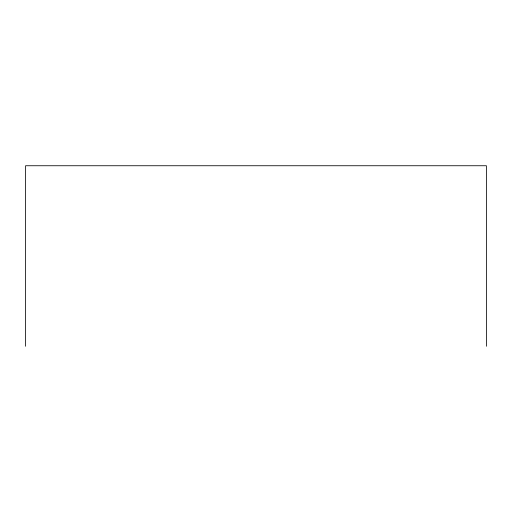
<?xml version="1.0" encoding="UTF-8"?>
<svg xmlns="http://www.w3.org/2000/svg" width="512" height="512" viewBox="0 0 512 512"><rect width="100%" height="100%" fill="white"/><g stroke="black" fill="none" stroke-linecap="round" stroke-linejoin="round"><path stroke-width="0.77" d="M486.4 346.259L486.4 165.741L25.6 165.741L25.6 346.259"/></g></svg>
